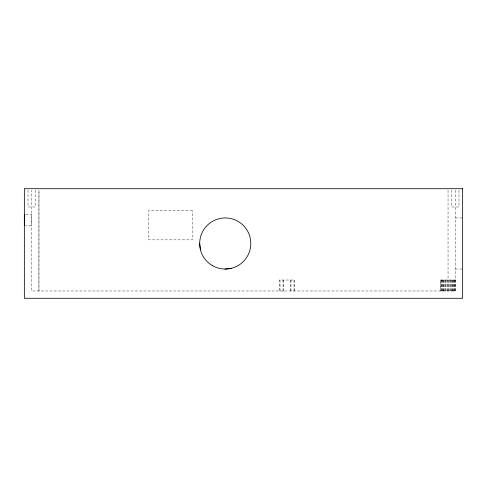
<?xml version="1.0" encoding="UTF-8"?>
<svg xmlns="http://www.w3.org/2000/svg" width="487" height="487" viewBox="0 0 487 487"><rect width="100%" height="100%" fill="white"/><g stroke="black" fill="none" stroke-linecap="round" stroke-linejoin="round"><path stroke-width="0.37" stroke-dasharray="2.44 1.83" d="M25.811 214.28L31.655 214.28L31.655 225.238L25.811 225.238M455.345 217.957L461.919 217.957M455.345 269.043L461.919 269.043M440.735 280.025L455.345 280.025M458.979 190.234L458.998 206.975L451.692 206.975L451.692 190.234M455.345 190.228L455.345 290.983L31.655 290.983L31.655 190.228M455.302 280.025L455.26 290.983M454.846 280.025L454.846 290.983M454.73 280.025L454.73 290.983M453.927 280.025L453.927 290.983M453.744 280.025L453.744 290.983M452.606 280.025L452.606 290.983M452.368 280.025L452.368 290.983M451.692 280.025L451.692 290.983M450.968 280.025L450.968 290.983M450.7 280.025L450.7 290.983M449.142 280.025L449.142 290.983M448.85 280.025L448.85 290.983M448.04 190.228L448.04 290.983M447.23 280.025L447.23 290.983M446.938 280.025L446.938 290.983M445.38 280.025L445.38 290.983M445.112 280.025L445.112 290.983M444.387 280.025L444.387 290.983M443.712 280.025L443.712 290.983M443.474 280.025L443.474 290.983M442.336 280.025L442.336 290.983M442.153 280.025L442.153 290.983M441.35 280.025L441.35 290.983M441.234 280.025L441.234 290.983M440.82 290.983L440.82 280.025L440.735 290.983M294.635 290.983L294.635 280.025L279.386 280.025L279.386 290.983M293.996 280.025L293.996 290.983M290.983 280.025L290.983 290.983M290.343 280.025L290.343 290.983M283.678 280.025L283.678 290.983M283.038 280.025L283.038 290.983M280.025 280.025L280.025 290.983M35.307 190.234L35.307 206.975L28.003 206.975L28.003 190.234M192.365 210.627L148.535 210.627L148.535 239.847L192.365 239.847L192.365 210.627M38.96 290.983L38.96 190.228L38.923 290.983"/><path stroke-width="0.73" d="M24.35 225.238L24.35 214.28M224.976 269.067L231.599 268.264M199.67 243.238L200.474 249.861M462.65 188.713L24.35 188.713L24.35 298.288L462.65 298.288L462.65 188.713M212.454 265.64A25.567 25.567 0 0 0 250.805 243.5A25.567 25.567 0 0 0 212.454 221.36A25.567 25.567 0 0 0 212.454 265.64"/></g></svg>
